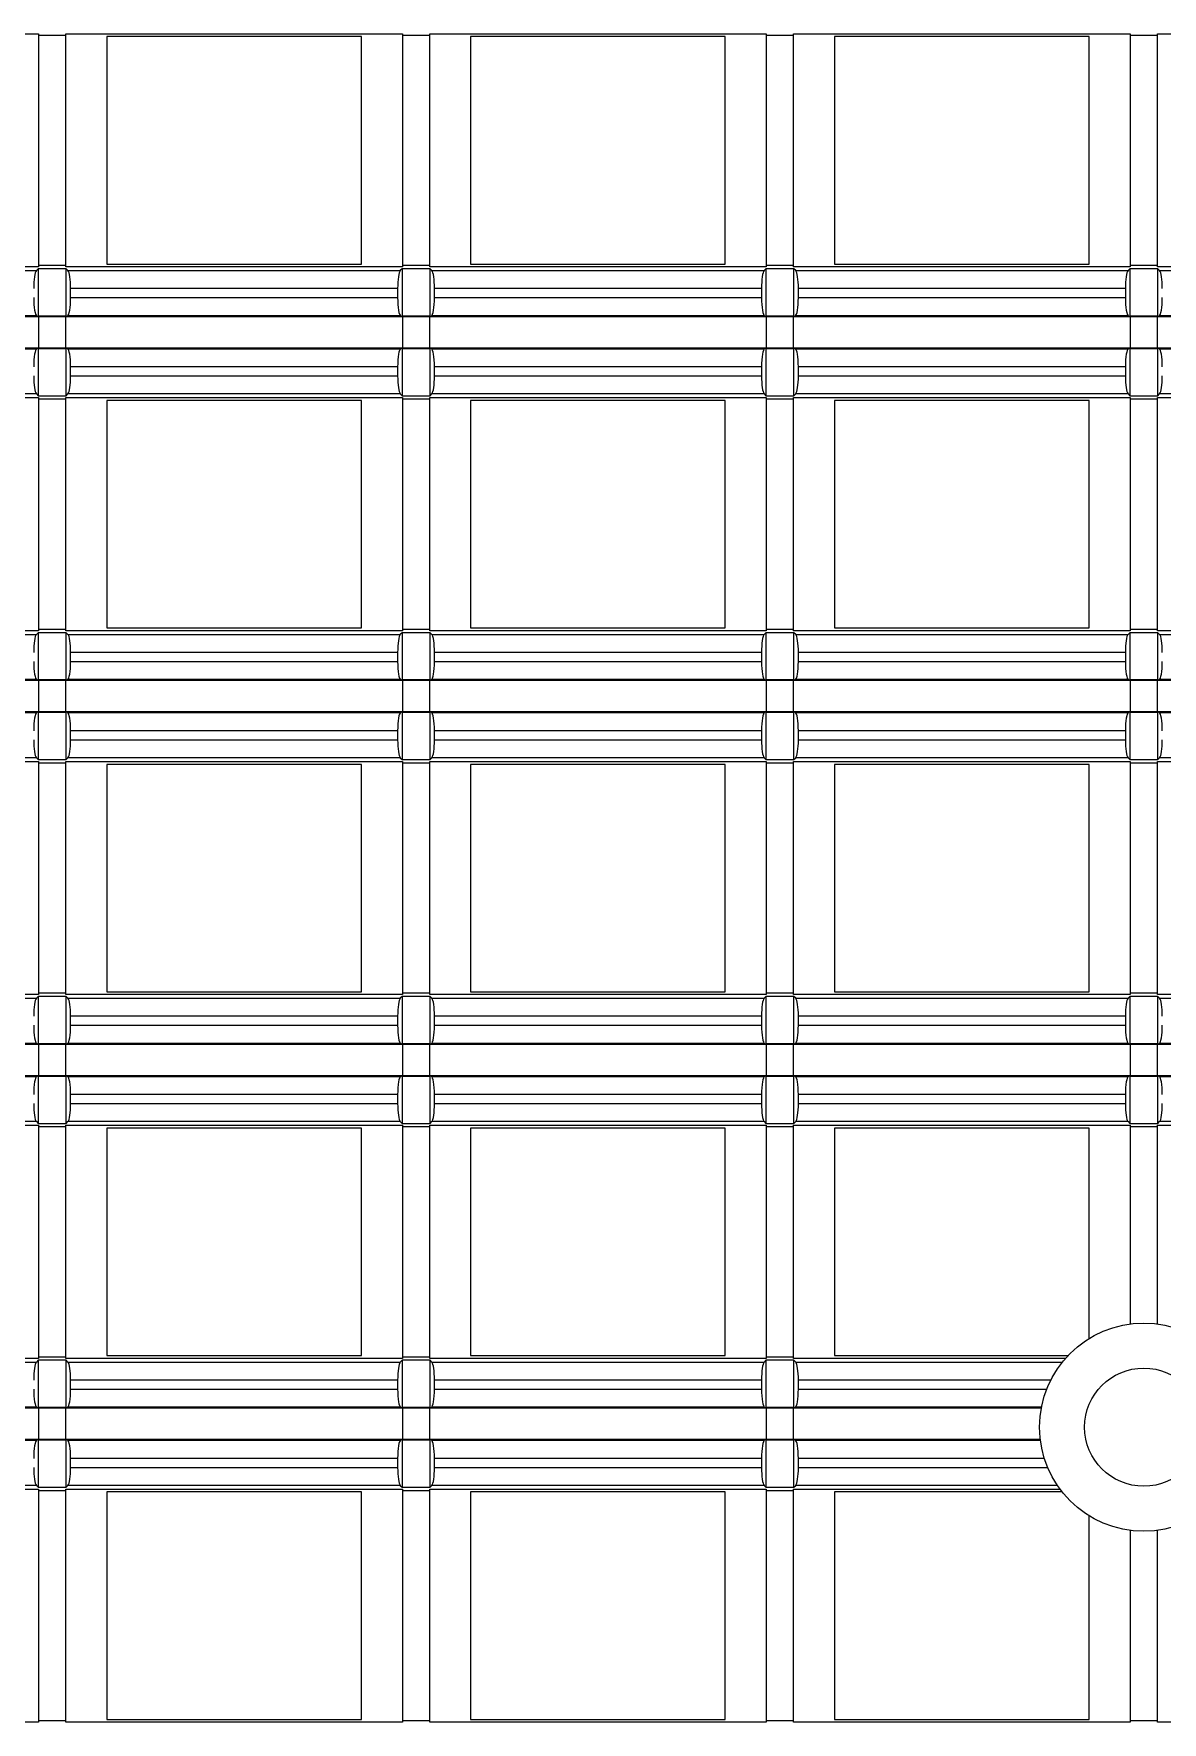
# Model space of a CAD drawing. Header units: inches. Extents: x 0 to 653, y 0 to 346.
# Drawn here: x 51.72 to 64.12, y 224.1 to 242.66 of the extents above; entities that cross this region are included whole.
import ezdxf

# ---------------------------------------------------------------- set-up
doc = ezdxf.new("R2010")
doc.units = ezdxf.units.IN
doc.header["$LTSCALE"] = 35.925693
doc.header["$MEASUREMENT"] = 0
doc.layers.get('0').update_dxf_attribs({"linetype": 'CONTINUOUS'})
doc.layers.add('2', color=7, linetype='CONTINUOUS')
doc.layers.add('71', color=7, linetype='CONTINUOUS')

msp = doc.modelspace()

# ---------------------------------------------------------------- linework, layer by layer
at = {"color": 3, "linetype": 'Continuous'}
msp.add_circle((63.922, 227.344), 0.65, dxfattribs=at)
at = {"layer": '2', "color": 132, "linetype": 'Continuous', "true_color": 0x00cccc}
for p, q in [((48.073, 242.663), (51.773, 242.663)), ((51.773, 242.663), (51.773, 240.1)), ((52.073, 242.645), (51.773, 242.645)), ((52.073, 240.1), (52.073, 242.663)), ((52.073, 242.663), (55.773, 242.663)), ((52.523, 242.631), (52.523, 240.131)), ((55.323, 242.631), (52.523, 242.631)), ((55.323, 240.131), (55.323, 242.631)), ((55.773, 242.663), (55.773, 240.1)), ((56.073, 242.645), (55.773, 242.645)), ((56.073, 240.1), (56.073, 242.663)), ((56.073, 242.663), (59.772, 242.663)), ((56.522, 242.631), (56.522, 240.131)), ((59.322, 242.631), (56.522, 242.631)), ((59.322, 240.131), (59.322, 242.631)), ((59.772, 242.663), (59.772, 240.1)), ((60.072, 242.645), (59.772, 242.645)), ((60.072, 240.1), (60.072, 242.663)), ((60.072, 242.663), (63.772, 242.663)), ((60.522, 242.631), (60.522, 240.131)), ((63.322, 242.631), (60.522, 242.631)), ((63.322, 240.131), (63.322, 242.631)), ((63.772, 242.663), (63.772, 240.1)), ((64.072, 242.645), (63.772, 242.645)), ((64.072, 240.1), (64.072, 242.663)), ((64.072, 242.663), (67.772, 242.663)), ((51.773, 240.1), (48.073, 240.1)), ((48.096, 240.059), (51.749, 240.059)), ((51.773, 240.082), (51.749, 240.059)), ((51.773, 240.118), (52.073, 240.118)), ((51.773, 239.559), (51.773, 240.082)), ((51.773, 240.082), (52.073, 240.082)), ((55.773, 240.1), (52.073, 240.1)), ((52.073, 240.082), (52.073, 239.559)), ((52.096, 240.059), (52.073, 240.082)), ((52.096, 240.059), (55.749, 240.059)), ((52.523, 240.131), (55.323, 240.131)), ((55.773, 240.082), (55.749, 240.059)), ((55.773, 240.118), (56.073, 240.118)), ((55.773, 239.559), (55.773, 240.082)), ((55.773, 240.082), (56.073, 240.082)), ((59.772, 240.1), (56.073, 240.1)), ((56.073, 240.082), (56.073, 239.559)), ((56.096, 240.059), (56.073, 240.082)), ((56.096, 240.059), (59.749, 240.059)), ((56.522, 240.131), (59.322, 240.131)), ((59.772, 240.082), (59.749, 240.059)), ((59.772, 240.118), (60.072, 240.118)), ((59.772, 239.559), (59.772, 240.082)), ((59.772, 240.082), (60.072, 240.082)), ((63.772, 240.1), (60.072, 240.1)), ((60.072, 240.082), (60.072, 239.559)), ((60.096, 240.059), (60.072, 240.082)), ((60.096, 240.059), (63.749, 240.059)), ((60.522, 240.131), (63.322, 240.131)), ((63.772, 240.082), (63.749, 240.059)), ((63.772, 240.118), (64.072, 240.118)), ((63.772, 239.559), (63.772, 240.082)), ((63.772, 240.082), (64.072, 240.082)), ((67.772, 240.1), (64.072, 240.1)), ((64.072, 240.082), (64.072, 239.559)), ((64.096, 240.059), (64.072, 240.082)), ((64.096, 240.059), (67.749, 240.059)), ((52.125, 239.762), (52.125, 239.862)), ((55.72, 239.862), (52.125, 239.862)), ((55.72, 239.862), (55.72, 239.762)), ((56.125, 239.762), (56.125, 239.862)), ((59.72, 239.862), (56.125, 239.862)), ((59.72, 239.862), (59.72, 239.762)), ((60.125, 239.762), (60.125, 239.862)), ((63.72, 239.862), (60.125, 239.862)), ((63.72, 239.862), (63.72, 239.762)), ((52.125, 239.762), (55.72, 239.762)), ((56.125, 239.762), (59.72, 239.762)), ((60.125, 239.762), (63.72, 239.762)), ((48.073, 239.555), (51.773, 239.555)), ((51.754, 239.562), (48.091, 239.562)), ((51.754, 239.562), (51.773, 239.559)), ((52.073, 239.559), (51.773, 239.559)), ((51.773, 239.555), (51.773, 239.207)), ((52.073, 239.552), (51.773, 239.552)), ((52.073, 239.559), (52.091, 239.562)), ((52.073, 239.207), (52.073, 239.555)), ((52.073, 239.555), (55.773, 239.555)), ((55.754, 239.562), (52.091, 239.562)), ((55.754, 239.562), (55.773, 239.559)), ((56.073, 239.559), (55.773, 239.559)), ((55.773, 239.555), (55.773, 239.207)), ((56.073, 239.552), (55.773, 239.552)), ((56.073, 239.559), (56.091, 239.562)), ((56.073, 239.207), (56.073, 239.555)), ((56.073, 239.555), (59.772, 239.555)), ((59.754, 239.562), (56.091, 239.562)), ((59.754, 239.562), (59.772, 239.559)), ((60.072, 239.559), (59.772, 239.559)), ((59.772, 239.555), (59.772, 239.207)), ((60.072, 239.552), (59.772, 239.552)), ((60.072, 239.559), (60.091, 239.562)), ((60.072, 239.207), (60.072, 239.555)), ((60.072, 239.555), (63.772, 239.555)), ((63.754, 239.562), (60.091, 239.562)), ((63.754, 239.562), (63.772, 239.559)), ((64.072, 239.559), (63.772, 239.559)), ((63.772, 239.555), (63.772, 239.207)), ((64.072, 239.552), (63.772, 239.552)), ((64.072, 239.559), (64.091, 239.562)), ((64.072, 239.207), (64.072, 239.555)), ((64.072, 239.555), (67.772, 239.555)), ((67.754, 239.562), (64.091, 239.562)), ((51.773, 239.207), (48.073, 239.207)), ((48.091, 239.2), (51.754, 239.2)), ((51.773, 239.204), (51.754, 239.2)), ((51.773, 239.211), (52.073, 239.211)), ((51.773, 238.68), (51.773, 239.204)), ((51.773, 239.204), (52.073, 239.204)), ((55.773, 239.207), (52.073, 239.207)), ((52.073, 239.204), (52.073, 238.68)), ((52.091, 239.2), (52.073, 239.204)), ((52.091, 239.2), (55.754, 239.2)), ((55.773, 239.204), (55.754, 239.2)), ((55.773, 239.211), (56.073, 239.211)), ((55.773, 238.68), (55.773, 239.204)), ((55.773, 239.204), (56.073, 239.204)), ((59.772, 239.207), (56.073, 239.207)), ((56.073, 239.204), (56.073, 238.68)), ((56.091, 239.2), (56.073, 239.204)), ((56.091, 239.2), (59.754, 239.2)), ((59.772, 239.204), (59.754, 239.2)), ((59.772, 239.211), (60.072, 239.211)), ((59.772, 238.68), (59.772, 239.204)), ((59.772, 239.204), (60.072, 239.204)), ((63.772, 239.207), (60.072, 239.207)), ((60.072, 239.204), (60.072, 238.68)), ((60.091, 239.2), (60.072, 239.204)), ((60.091, 239.2), (63.754, 239.2)), ((63.772, 239.204), (63.754, 239.2)), ((63.772, 239.211), (64.072, 239.211)), ((63.772, 238.68), (63.772, 239.204)), ((63.772, 239.204), (64.072, 239.204)), ((67.772, 239.207), (64.072, 239.207)), ((64.072, 239.204), (64.072, 238.68)), ((64.091, 239.2), (64.072, 239.204)), ((64.091, 239.2), (67.754, 239.2)), ((52.125, 238.901), (52.125, 239)), ((55.72, 239), (52.125, 239)), ((52.125, 238.901), (55.72, 238.901)), ((55.72, 239), (55.72, 238.901)), ((56.125, 238.901), (56.125, 239)), ((59.72, 239), (56.125, 239)), ((56.125, 238.901), (59.72, 238.901)), ((59.72, 239), (59.72, 238.901)), ((60.125, 238.901), (60.125, 239)), ((63.72, 239), (60.125, 239)), ((60.125, 238.901), (63.72, 238.901)), ((63.72, 239), (63.72, 238.901)), ((48.073, 238.663), (51.773, 238.663)), ((51.749, 238.704), (48.096, 238.704)), ((51.749, 238.704), (51.773, 238.68)), ((52.073, 238.68), (51.773, 238.68)), ((51.773, 238.663), (51.773, 236.1)), ((52.073, 238.645), (51.773, 238.645)), ((52.073, 238.68), (52.096, 238.704)), ((52.073, 236.1), (52.073, 238.663)), ((52.073, 238.663), (55.773, 238.663)), ((55.749, 238.704), (52.096, 238.704)), ((52.523, 238.631), (52.523, 236.131)), ((55.323, 238.631), (52.523, 238.631)), ((55.323, 236.131), (55.323, 238.631)), ((55.749, 238.704), (55.773, 238.68)), ((56.073, 238.68), (55.773, 238.68)), ((55.773, 238.663), (55.773, 236.1)), ((56.073, 238.645), (55.773, 238.645)), ((56.073, 238.68), (56.096, 238.704)), ((56.073, 236.1), (56.073, 238.663)), ((56.073, 238.663), (59.772, 238.663)), ((59.749, 238.704), (56.096, 238.704)), ((56.522, 238.631), (56.522, 236.131)), ((59.322, 238.631), (56.522, 238.631)), ((59.322, 236.131), (59.322, 238.631)), ((59.749, 238.704), (59.772, 238.68)), ((60.072, 238.68), (59.772, 238.68)), ((59.772, 238.663), (59.772, 236.1)), ((60.072, 238.645), (59.772, 238.645)), ((60.072, 238.68), (60.096, 238.704)), ((60.072, 236.1), (60.072, 238.663)), ((60.072, 238.663), (63.772, 238.663)), ((63.749, 238.704), (60.096, 238.704)), ((60.522, 238.631), (60.522, 236.131)), ((63.322, 238.631), (60.522, 238.631)), ((63.322, 236.131), (63.322, 238.631)), ((63.749, 238.704), (63.772, 238.68)), ((64.072, 238.68), (63.772, 238.68)), ((63.772, 238.663), (63.772, 236.1)), ((64.072, 238.645), (63.772, 238.645)), ((64.072, 238.68), (64.096, 238.704)), ((64.072, 236.1), (64.072, 238.663)), ((64.072, 238.663), (67.772, 238.663)), ((67.749, 238.704), (64.096, 238.704)), ((51.773, 236.118), (52.073, 236.118)), ((52.523, 236.131), (55.323, 236.131)), ((55.773, 236.118), (56.073, 236.118)), ((56.522, 236.131), (59.322, 236.131)), ((59.772, 236.118), (60.072, 236.118)), ((60.522, 236.131), (63.322, 236.131)), ((63.772, 236.118), (64.072, 236.118)), ((51.773, 236.1), (48.073, 236.1)), ((48.096, 236.059), (51.749, 236.059)), ((51.773, 236.082), (51.749, 236.059)), ((51.773, 235.559), (51.773, 236.082)), ((51.773, 236.082), (52.073, 236.082)), ((55.773, 236.1), (52.073, 236.1)), ((52.073, 236.082), (52.073, 235.559)), ((52.096, 236.059), (52.073, 236.082)), ((52.096, 236.059), (55.749, 236.059)), ((55.773, 236.082), (55.749, 236.059)), ((55.773, 235.559), (55.773, 236.082)), ((55.773, 236.082), (56.073, 236.082)), ((59.772, 236.1), (56.073, 236.1)), ((56.073, 236.082), (56.073, 235.559)), ((56.096, 236.059), (56.073, 236.082)), ((56.096, 236.059), (59.749, 236.059)), ((59.772, 236.082), (59.749, 236.059)), ((59.772, 235.559), (59.772, 236.082)), ((59.772, 236.082), (60.072, 236.082)), ((63.772, 236.1), (60.072, 236.1)), ((60.072, 236.082), (60.072, 235.559)), ((60.096, 236.059), (60.072, 236.082)), ((60.096, 236.059), (63.749, 236.059)), ((63.772, 236.082), (63.749, 236.059)), ((63.772, 235.559), (63.772, 236.082)), ((63.772, 236.082), (64.072, 236.082)), ((67.772, 236.1), (64.072, 236.1)), ((64.072, 236.082), (64.072, 235.559)), ((64.096, 236.059), (64.072, 236.082)), ((64.096, 236.059), (67.749, 236.059)), ((52.125, 235.762), (52.125, 235.862)), ((55.72, 235.862), (52.125, 235.862)), ((52.125, 235.762), (55.72, 235.762)), ((55.72, 235.862), (55.72, 235.762)), ((56.125, 235.762), (56.125, 235.862)), ((59.72, 235.862), (56.125, 235.862)), ((56.125, 235.762), (59.72, 235.762)), ((59.72, 235.862), (59.72, 235.762)), ((60.125, 235.762), (60.125, 235.862)), ((63.72, 235.862), (60.125, 235.862)), ((60.125, 235.762), (63.72, 235.762)), ((63.72, 235.862), (63.72, 235.762)), ((51.754, 235.563), (48.091, 235.563)), ((51.754, 235.563), (51.773, 235.559)), ((52.073, 235.559), (51.773, 235.559)), ((52.073, 235.559), (52.091, 235.563)), ((55.754, 235.563), (52.091, 235.563)), ((55.754, 235.563), (55.773, 235.559)), ((56.073, 235.559), (55.773, 235.559)), ((56.073, 235.559), (56.091, 235.563)), ((59.754, 235.563), (56.091, 235.563)), ((59.754, 235.563), (59.772, 235.559)), ((60.072, 235.559), (59.772, 235.559)), ((60.072, 235.559), (60.091, 235.563)), ((63.754, 235.563), (60.091, 235.563)), ((63.754, 235.563), (63.772, 235.559)), ((64.072, 235.559), (63.772, 235.559)), ((64.072, 235.559), (64.091, 235.563)), ((67.754, 235.563), (64.091, 235.563)), ((48.073, 235.555), (51.773, 235.555)), ((51.773, 235.555), (51.773, 235.207)), ((52.073, 235.552), (51.773, 235.552)), ((52.073, 235.207), (52.073, 235.555)), ((52.073, 235.555), (55.773, 235.555)), ((55.773, 235.555), (55.773, 235.207)), ((56.073, 235.552), (55.773, 235.552)), ((56.073, 235.207), (56.073, 235.555)), ((56.073, 235.555), (59.772, 235.555)), ((59.772, 235.555), (59.772, 235.207)), ((60.072, 235.552), (59.772, 235.552)), ((60.072, 235.207), (60.072, 235.555)), ((60.072, 235.555), (63.772, 235.555)), ((63.772, 235.555), (63.772, 235.207)), ((64.072, 235.552), (63.772, 235.552)), ((64.072, 235.207), (64.072, 235.555)), ((64.072, 235.555), (67.772, 235.555)), ((51.773, 235.207), (48.073, 235.207)), ((48.091, 235.2), (51.754, 235.2)), ((51.773, 235.204), (51.754, 235.2)), ((51.773, 235.211), (52.073, 235.211)), ((51.773, 234.68), (51.773, 235.204)), ((51.773, 235.204), (52.073, 235.204)), ((55.773, 235.207), (52.073, 235.207)), ((52.073, 235.204), (52.073, 234.68)), ((52.091, 235.2), (52.073, 235.204)), ((52.091, 235.2), (55.754, 235.2)), ((55.773, 235.204), (55.754, 235.2)), ((55.773, 235.211), (56.073, 235.211)), ((55.773, 234.68), (55.773, 235.204)), ((55.773, 235.204), (56.073, 235.204)), ((59.772, 235.207), (56.073, 235.207)), ((56.073, 235.204), (56.073, 234.68)), ((56.091, 235.2), (56.073, 235.204)), ((56.091, 235.2), (59.754, 235.2)), ((59.772, 235.204), (59.754, 235.2)), ((59.772, 235.211), (60.072, 235.211)), ((59.772, 234.68), (59.772, 235.204)), ((59.772, 235.204), (60.072, 235.204)), ((63.772, 235.207), (60.072, 235.207)), ((60.072, 235.204), (60.072, 234.68)), ((60.091, 235.2), (60.072, 235.204)), ((60.091, 235.2), (63.754, 235.2)), ((63.772, 235.204), (63.754, 235.2)), ((63.772, 235.211), (64.072, 235.211)), ((63.772, 234.68), (63.772, 235.204)), ((63.772, 235.204), (64.072, 235.204)), ((67.772, 235.207), (64.072, 235.207)), ((64.072, 235.204), (64.072, 234.68)), ((64.091, 235.2), (64.072, 235.204)), ((64.091, 235.2), (67.754, 235.2)), ((52.125, 234.901), (52.125, 235)), ((55.72, 235), (52.125, 235)), ((55.72, 235), (55.72, 234.901)), ((56.125, 234.901), (56.125, 235)), ((59.72, 235), (56.125, 235)), ((59.72, 235), (59.72, 234.901)), ((60.125, 234.901), (60.125, 235)), ((63.72, 235), (60.125, 235)), ((63.72, 235), (63.72, 234.901)), ((52.125, 234.901), (55.72, 234.901)), ((56.125, 234.901), (59.72, 234.901)), ((60.125, 234.901), (63.72, 234.901)), ((48.073, 234.663), (51.773, 234.663)), ((51.749, 234.704), (48.096, 234.704)), ((51.749, 234.704), (51.773, 234.68)), ((52.073, 234.68), (51.773, 234.68)), ((51.773, 234.663), (51.773, 232.1)), ((52.073, 234.645), (51.773, 234.645)), ((52.073, 234.68), (52.096, 234.704)), ((52.073, 232.1), (52.073, 234.663)), ((52.073, 234.663), (55.773, 234.663)), ((55.749, 234.704), (52.096, 234.704)), ((52.523, 234.631), (52.523, 232.131)), ((55.323, 234.631), (52.523, 234.631)), ((55.323, 232.131), (55.323, 234.631)), ((55.749, 234.704), (55.773, 234.68)), ((56.073, 234.68), (55.773, 234.68)), ((55.773, 234.663), (55.773, 232.1)), ((56.073, 234.645), (55.773, 234.645)), ((56.073, 234.68), (56.096, 234.704)), ((56.073, 232.1), (56.073, 234.663)), ((56.073, 234.663), (59.772, 234.663)), ((59.749, 234.704), (56.096, 234.704)), ((56.522, 234.631), (56.522, 232.131)), ((59.322, 234.631), (56.522, 234.631)), ((59.322, 232.131), (59.322, 234.631)), ((59.749, 234.704), (59.772, 234.68)), ((60.072, 234.68), (59.772, 234.68)), ((59.772, 234.663), (59.772, 232.1)), ((60.072, 234.645), (59.772, 234.645)), ((60.072, 234.68), (60.096, 234.704)), ((60.072, 232.1), (60.072, 234.663)), ((60.072, 234.663), (63.772, 234.663)), ((63.749, 234.704), (60.096, 234.704)), ((60.522, 234.631), (60.522, 232.131)), ((63.322, 234.631), (60.522, 234.631)), ((63.322, 232.131), (63.322, 234.631)), ((63.749, 234.704), (63.772, 234.68)), ((64.072, 234.68), (63.772, 234.68)), ((63.772, 234.663), (63.772, 232.1)), ((64.072, 234.645), (63.772, 234.645)), ((64.072, 234.68), (64.096, 234.704)), ((64.072, 232.1), (64.072, 234.663)), ((64.072, 234.663), (67.772, 234.663)), ((67.749, 234.704), (64.096, 234.704)), ((51.773, 232.1), (48.073, 232.1)), ((48.096, 232.059), (51.749, 232.059)), ((51.773, 232.083), (51.749, 232.059)), ((51.773, 232.118), (52.073, 232.118)), ((51.773, 231.559), (51.773, 232.083)), ((51.773, 232.083), (52.073, 232.083)), ((55.773, 232.1), (52.073, 232.1)), ((52.073, 232.083), (52.073, 231.559)), ((52.096, 232.059), (52.073, 232.083)), ((52.096, 232.059), (55.749, 232.059)), ((52.523, 232.131), (55.323, 232.131)), ((55.773, 232.083), (55.749, 232.059)), ((55.773, 232.118), (56.073, 232.118)), ((55.773, 231.559), (55.773, 232.083)), ((55.773, 232.083), (56.073, 232.083)), ((59.772, 232.1), (56.073, 232.1)), ((56.073, 232.083), (56.073, 231.559)), ((56.096, 232.059), (56.073, 232.083)), ((56.096, 232.059), (59.749, 232.059)), ((56.522, 232.131), (59.322, 232.131)), ((59.772, 232.083), (59.749, 232.059)), ((59.772, 232.118), (60.072, 232.118)), ((59.772, 231.559), (59.772, 232.083)), ((59.772, 232.083), (60.072, 232.083)), ((63.772, 232.1), (60.072, 232.1)), ((60.072, 232.083), (60.072, 231.559)), ((60.096, 232.059), (60.072, 232.083)), ((60.096, 232.059), (63.749, 232.059)), ((60.522, 232.131), (63.322, 232.131)), ((63.772, 232.083), (63.749, 232.059)), ((63.772, 232.118), (64.072, 232.118)), ((63.772, 231.559), (63.772, 232.083)), ((63.772, 232.083), (64.072, 232.083)), ((67.772, 232.1), (64.072, 232.1)), ((64.072, 232.083), (64.072, 231.559)), ((64.096, 232.059), (64.072, 232.083)), ((64.096, 232.059), (67.749, 232.059)), ((52.125, 231.762), (52.125, 231.862)), ((55.72, 231.862), (52.125, 231.862)), ((55.72, 231.862), (55.72, 231.762)), ((56.125, 231.762), (56.125, 231.862)), ((59.72, 231.862), (56.125, 231.862)), ((59.72, 231.862), (59.72, 231.762)), ((60.125, 231.762), (60.125, 231.862)), ((63.72, 231.862), (60.125, 231.862)), ((63.72, 231.862), (63.72, 231.762)), ((52.125, 231.762), (55.72, 231.762)), ((56.125, 231.762), (59.72, 231.762)), ((60.125, 231.762), (63.72, 231.762)), ((48.073, 231.555), (51.773, 231.555)), ((51.754, 231.563), (48.091, 231.563)), ((51.754, 231.563), (51.773, 231.559)), ((52.073, 231.559), (51.773, 231.559)), ((51.773, 231.555), (51.773, 231.208)), ((52.073, 231.552), (51.773, 231.552)), ((52.073, 231.559), (52.091, 231.563)), ((52.073, 231.208), (52.073, 231.555)), ((52.073, 231.555), (55.773, 231.555)), ((55.754, 231.563), (52.091, 231.563)), ((55.754, 231.563), (55.773, 231.559)), ((56.073, 231.559), (55.773, 231.559)), ((55.773, 231.555), (55.773, 231.208)), ((56.073, 231.552), (55.773, 231.552)), ((56.073, 231.559), (56.091, 231.563)), ((56.073, 231.208), (56.073, 231.555)), ((56.073, 231.555), (59.772, 231.555)), ((59.754, 231.563), (56.091, 231.563)), ((59.754, 231.563), (59.772, 231.559)), ((60.072, 231.559), (59.772, 231.559)), ((59.772, 231.555), (59.772, 231.208)), ((60.072, 231.552), (59.772, 231.552)), ((60.072, 231.559), (60.091, 231.563)), ((60.072, 231.208), (60.072, 231.555)), ((60.072, 231.555), (63.772, 231.555)), ((63.754, 231.563), (60.091, 231.563)), ((63.754, 231.563), (63.772, 231.559)), ((64.072, 231.559), (63.772, 231.559)), ((63.772, 231.555), (63.772, 231.208)), ((64.072, 231.552), (63.772, 231.552)), ((64.072, 231.559), (64.091, 231.563)), ((64.072, 231.208), (64.072, 231.555)), ((64.072, 231.555), (67.772, 231.555)), ((67.754, 231.563), (64.091, 231.563)), ((51.773, 231.208), (48.073, 231.208)), ((48.091, 231.2), (51.754, 231.2)), ((51.773, 231.204), (51.754, 231.2)), ((51.773, 231.211), (52.073, 231.211)), ((51.773, 230.68), (51.773, 231.204)), ((51.773, 231.204), (52.073, 231.204)), ((55.773, 231.208), (52.073, 231.208)), ((52.073, 231.204), (52.073, 230.68)), ((52.091, 231.2), (52.073, 231.204)), ((52.091, 231.2), (55.754, 231.2)), ((55.773, 231.204), (55.754, 231.2)), ((55.773, 231.211), (56.073, 231.211)), ((55.773, 230.68), (55.773, 231.204)), ((55.773, 231.204), (56.073, 231.204)), ((59.772, 231.208), (56.073, 231.208)), ((56.073, 231.204), (56.073, 230.68)), ((56.091, 231.2), (56.073, 231.204)), ((56.091, 231.2), (59.754, 231.2)), ((59.772, 231.204), (59.754, 231.2)), ((59.772, 231.211), (60.072, 231.211)), ((59.772, 230.68), (59.772, 231.204)), ((59.772, 231.204), (60.072, 231.204)), ((63.772, 231.208), (60.072, 231.208)), ((60.072, 231.204), (60.072, 230.68)), ((60.091, 231.2), (60.072, 231.204)), ((60.091, 231.2), (63.754, 231.2)), ((63.772, 231.204), (63.754, 231.2)), ((63.772, 231.211), (64.072, 231.211)), ((63.772, 230.68), (63.772, 231.204)), ((63.772, 231.204), (64.072, 231.204)), ((67.772, 231.208), (64.072, 231.208)), ((64.072, 231.204), (64.072, 230.68)), ((64.091, 231.2), (64.072, 231.204)), ((64.091, 231.2), (67.754, 231.2)), ((52.125, 230.901), (52.125, 231)), ((55.72, 231), (52.125, 231)), ((55.72, 231), (55.72, 230.901)), ((56.125, 230.901), (56.125, 231)), ((59.72, 231), (56.125, 231)), ((59.72, 231), (59.72, 230.901)), ((60.125, 230.901), (60.125, 231)), ((63.72, 231), (60.125, 231)), ((63.72, 231), (63.72, 230.901)), ((52.125, 230.901), (55.72, 230.901)), ((56.125, 230.901), (59.72, 230.901)), ((60.125, 230.901), (63.72, 230.901)), ((48.073, 230.663), (51.773, 230.663)), ((51.749, 230.704), (48.096, 230.704)), ((51.749, 230.704), (51.773, 230.68)), ((52.073, 230.68), (51.773, 230.68)), ((51.773, 230.663), (51.773, 228.1)), ((52.073, 230.645), (51.773, 230.645)), ((52.073, 230.68), (52.096, 230.704)), ((52.073, 228.1), (52.073, 230.663)), ((52.073, 230.663), (55.773, 230.663)), ((55.749, 230.704), (52.096, 230.704)), ((52.523, 230.631), (52.523, 228.132)), ((55.323, 230.631), (52.523, 230.631)), ((55.323, 228.132), (55.323, 230.631)), ((55.749, 230.704), (55.773, 230.68)), ((56.073, 230.68), (55.773, 230.68)), ((55.773, 230.663), (55.773, 228.1)), ((56.073, 230.645), (55.773, 230.645)), ((56.073, 230.68), (56.096, 230.704)), ((56.073, 228.1), (56.073, 230.663)), ((56.073, 230.663), (59.772, 230.663)), ((59.749, 230.704), (56.096, 230.704)), ((56.522, 230.631), (56.522, 228.132)), ((59.322, 230.631), (56.522, 230.631)), ((59.322, 228.132), (59.322, 230.631)), ((59.749, 230.704), (59.772, 230.68)), ((60.072, 230.68), (59.772, 230.68)), ((59.772, 230.663), (59.772, 228.1)), ((60.072, 230.645), (59.772, 230.645)), ((60.072, 230.68), (60.096, 230.704)), ((60.072, 228.1), (60.072, 230.663)), ((60.072, 230.663), (63.772, 230.663)), ((63.749, 230.704), (60.096, 230.704)), ((60.522, 230.631), (60.522, 228.132)), ((63.322, 230.631), (60.522, 230.631)), ((63.322, 228.319), (63.322, 230.631)), ((63.749, 230.704), (63.772, 230.68)), ((64.072, 230.68), (63.772, 230.68)), ((63.772, 230.663), (63.772, 228.479)), ((64.072, 230.645), (63.772, 230.645)), ((64.072, 230.68), (64.096, 230.704)), ((64.072, 228.479), (64.072, 230.663)), ((64.072, 230.663), (67.772, 230.663)), ((67.749, 230.704), (64.096, 230.704)), ((52.523, 228.132), (55.323, 228.132)), ((56.522, 228.132), (59.322, 228.132)), ((60.522, 228.132), (63.091, 228.132)), ((51.773, 228.1), (48.073, 228.1)), ((48.096, 228.059), (51.749, 228.059)), ((51.773, 228.083), (51.749, 228.059)), ((51.773, 228.118), (52.073, 228.118)), ((51.773, 227.559), (51.773, 228.083)), ((51.773, 228.083), (52.073, 228.083)), ((55.773, 228.1), (52.073, 228.1)), ((52.073, 228.083), (52.073, 227.559)), ((52.096, 228.059), (52.073, 228.083)), ((52.096, 228.059), (55.749, 228.059)), ((55.773, 228.083), (55.749, 228.059)), ((55.773, 228.118), (56.073, 228.118)), ((55.773, 227.559), (55.773, 228.083)), ((55.773, 228.083), (56.073, 228.083)), ((59.772, 228.1), (56.073, 228.1)), ((56.073, 228.083), (56.073, 227.559)), ((56.096, 228.059), (56.073, 228.083)), ((56.096, 228.059), (59.749, 228.059)), ((59.772, 228.083), (59.749, 228.059)), ((59.772, 228.118), (60.072, 228.118)), ((59.772, 227.559), (59.772, 228.083)), ((59.772, 228.083), (60.072, 228.083)), ((63.062, 228.1), (60.072, 228.1)), ((60.072, 228.083), (60.072, 227.559)), ((60.096, 228.059), (60.072, 228.083)), ((60.096, 228.059), (63.028, 228.059)), ((52.125, 227.763), (52.125, 227.862)), ((55.72, 227.862), (52.125, 227.862)), ((52.125, 227.763), (55.72, 227.763)), ((55.72, 227.862), (55.72, 227.763)), ((56.125, 227.763), (56.125, 227.862)), ((59.72, 227.862), (56.125, 227.862)), ((56.125, 227.763), (59.72, 227.763)), ((59.72, 227.862), (59.72, 227.763)), ((60.125, 227.763), (60.125, 227.862)), ((62.901, 227.862), (60.125, 227.862)), ((60.125, 227.763), (62.856, 227.763)), ((48.073, 227.556), (51.773, 227.556)), ((51.754, 227.563), (48.091, 227.563)), ((51.754, 227.563), (51.773, 227.559)), ((52.073, 227.559), (51.773, 227.559)), ((51.773, 227.556), (51.773, 227.208)), ((52.073, 227.552), (51.773, 227.552)), ((52.073, 227.559), (52.091, 227.563)), ((52.073, 227.208), (52.073, 227.556)), ((52.073, 227.556), (55.773, 227.556)), ((55.754, 227.563), (52.091, 227.563)), ((55.754, 227.563), (55.773, 227.559)), ((56.073, 227.559), (55.773, 227.559)), ((55.773, 227.556), (55.773, 227.208)), ((56.073, 227.552), (55.773, 227.552)), ((56.073, 227.559), (56.091, 227.563)), ((56.073, 227.208), (56.073, 227.556)), ((56.073, 227.556), (59.772, 227.556)), ((59.754, 227.563), (56.091, 227.563)), ((59.754, 227.563), (59.772, 227.559)), ((60.072, 227.559), (59.772, 227.559)), ((59.772, 227.556), (59.772, 227.208)), ((60.072, 227.552), (59.772, 227.552)), ((60.072, 227.559), (60.091, 227.563)), ((60.072, 227.208), (60.072, 227.556)), ((60.072, 227.556), (62.797, 227.556)), ((62.798, 227.563), (60.091, 227.563)), ((51.773, 227.208), (48.073, 227.208)), ((51.773, 227.204), (51.754, 227.2)), ((51.773, 227.211), (52.073, 227.211)), ((51.773, 226.68), (51.773, 227.204)), ((51.773, 227.204), (52.073, 227.204)), ((55.773, 227.208), (52.073, 227.208)), ((52.073, 227.204), (52.073, 226.68)), ((52.091, 227.2), (52.073, 227.204)), ((55.773, 227.204), (55.754, 227.2)), ((55.773, 227.211), (56.073, 227.211)), ((55.773, 226.68), (55.773, 227.204)), ((55.773, 227.204), (56.073, 227.204)), ((59.772, 227.208), (56.073, 227.208)), ((56.073, 227.204), (56.073, 226.68)), ((56.091, 227.2), (56.073, 227.204)), ((59.772, 227.204), (59.754, 227.2)), ((59.772, 227.211), (60.072, 227.211)), ((59.772, 226.68), (59.772, 227.204)), ((59.772, 227.204), (60.072, 227.204)), ((62.785, 227.208), (60.072, 227.208)), ((60.072, 227.204), (60.072, 226.68)), ((60.091, 227.2), (60.072, 227.204)), ((48.091, 227.2), (51.754, 227.2)), ((52.091, 227.2), (55.754, 227.2)), ((56.091, 227.2), (59.754, 227.2)), ((60.091, 227.2), (62.786, 227.2)), ((52.125, 226.901), (52.125, 227.001)), ((55.72, 227.001), (52.125, 227.001)), ((52.125, 226.901), (55.72, 226.901)), ((55.72, 227.001), (55.72, 226.901)), ((56.125, 226.901), (56.125, 227.001)), ((59.72, 227.001), (56.125, 227.001)), ((56.125, 226.901), (59.72, 226.901)), ((59.72, 227.001), (59.72, 226.901)), ((60.125, 226.901), (60.125, 227.001)), ((62.83, 227.001), (60.125, 227.001)), ((60.125, 226.901), (62.866, 226.901)), ((48.073, 226.663), (51.773, 226.663)), ((51.749, 226.704), (48.096, 226.704)), ((51.749, 226.704), (51.773, 226.68)), ((52.073, 226.68), (51.773, 226.68)), ((51.773, 226.663), (51.773, 224.1)), ((52.073, 226.68), (52.096, 226.704)), ((52.073, 224.1), (52.073, 226.663)), ((52.073, 226.663), (55.773, 226.663)), ((55.749, 226.704), (52.096, 226.704)), ((55.749, 226.704), (55.773, 226.68)), ((56.073, 226.68), (55.773, 226.68)), ((55.773, 226.663), (55.773, 224.1)), ((56.073, 226.68), (56.096, 226.704)), ((56.073, 224.1), (56.073, 226.663)), ((56.073, 226.663), (59.772, 226.663)), ((59.749, 226.704), (56.096, 226.704)), ((59.749, 226.704), (59.772, 226.68)), ((60.072, 226.68), (59.772, 226.68)), ((59.772, 226.663), (59.772, 224.1)), ((60.072, 226.68), (60.096, 226.704)), ((60.072, 224.1), (60.072, 226.663)), ((60.072, 226.663), (63.001, 226.663)), ((62.972, 226.704), (60.096, 226.704)), ((52.073, 226.645), (51.773, 226.645)), ((52.523, 226.632), (52.523, 224.132)), ((55.323, 226.632), (52.523, 226.632)), ((55.323, 224.132), (55.323, 226.632)), ((56.073, 226.645), (55.773, 226.645)), ((56.522, 226.632), (56.522, 224.132)), ((59.322, 226.632), (56.522, 226.632)), ((59.322, 224.132), (59.322, 226.632)), ((60.072, 226.645), (59.772, 226.645)), ((60.522, 226.632), (60.522, 224.132)), ((63.025, 226.632), (60.522, 226.632)), ((63.322, 224.132), (63.322, 226.368)), ((63.772, 226.208), (63.772, 224.1)), ((64.072, 224.1), (64.072, 226.208)), ((51.773, 224.1), (48.073, 224.1)), ((51.773, 224.118), (52.073, 224.118)), ((55.773, 224.1), (52.073, 224.1)), ((52.523, 224.132), (55.323, 224.132)), ((55.773, 224.118), (56.073, 224.118)), ((59.772, 224.1), (56.073, 224.1)), ((56.522, 224.132), (59.322, 224.132)), ((59.772, 224.118), (60.072, 224.118)), ((63.772, 224.1), (60.072, 224.1)), ((60.522, 224.132), (63.322, 224.132)), ((63.772, 224.118), (64.072, 224.118)), ((67.772, 224.1), (64.072, 224.1))]:
    msp.add_line(p, q, dxfattribs=at)
for centre, start_param, end_param in [((51.755, 239.862), 0.174533, 1.570796), ((52.09, 239.862), -1.570796, -0.174533), ((55.755, 239.862), 0.174533, 1.570796), ((56.09, 239.862), -1.570796, -0.174533), ((59.755, 239.862), 0.174533, 1.570796), ((60.09, 239.862), -1.570796, -0.174533), ((63.755, 239.862), 0.174533, 1.570796), ((64.09, 239.862), -1.570796, -0.174533), ((51.755, 239.762), 1.570796, 3.106686), ((52.09, 239.762), -3.106686, -1.570796), ((55.755, 239.762), -4.712389, -3.176499), ((56.09, 239.762), -3.106686, -1.570796), ((59.755, 239.762), -4.712389, -3.176499), ((60.09, 239.762), -3.106686, -1.570796), ((63.755, 239.762), -4.712389, -3.176499), ((64.09, 239.762), -3.106686, -1.570796), ((51.755, 239), 0.034907, 1.570796), ((52.09, 239), -1.570796, -0.034907), ((55.755, 239), 0.034907, 1.570796), ((56.09, 239), -1.570796, -0.034907), ((59.755, 239), 0.034907, 1.570796), ((60.09, 239), -1.570796, -0.034907), ((63.755, 239), 0.034907, 1.570796), ((64.09, 239), -1.570796, -0.034907), ((51.755, 238.901), 1.570796, 2.96706), ((52.09, 238.901), -2.96706, -1.570796), ((55.755, 238.901), -4.712389, -3.316126), ((56.09, 238.901), -2.96706, -1.570796), ((59.755, 238.901), -4.712389, -3.316126), ((60.09, 238.901), -2.96706, -1.570796), ((63.755, 238.901), 1.570796, 2.96706), ((64.09, 238.901), -2.96706, -1.570796), ((51.755, 235.862), 0.174533, 1.570796), ((52.09, 235.862), -1.570796, -0.174533), ((55.755, 235.862), 0.174533, 1.570796), ((56.09, 235.862), -1.570796, -0.174533), ((59.755, 235.862), 0.174533, 1.570796), ((60.09, 235.862), -1.570796, -0.174533), ((63.755, 235.862), 0.174533, 1.570796), ((64.09, 235.862), -1.570796, -0.174533), ((51.755, 235.762), 1.570796, 3.106686), ((52.09, 235.762), -3.106686, -1.570796), ((55.755, 235.762), -4.712389, -3.176499), ((56.09, 235.762), -3.106686, -1.570796), ((59.755, 235.762), 1.570796, 3.106686), ((60.09, 235.762), -3.106686, -1.570796), ((63.755, 235.762), -4.712389, -3.176499), ((64.09, 235.762), -3.106686, -1.570796), ((51.755, 235), 0.034907, 1.570796), ((52.09, 235), -1.570796, -0.034907), ((55.755, 235), 0.034907, 1.570796), ((56.09, 235), -1.570796, -0.034907), ((59.755, 235), 0.034907, 1.570796), ((60.09, 235), -1.570796, -0.034907), ((63.755, 235), 0.034907, 1.570796), ((64.09, 235), -1.570796, -0.034907), ((51.755, 234.901), 1.570796, 2.96706), ((52.09, 234.901), -2.96706, -1.570796), ((55.755, 234.901), -4.712389, -3.316126), ((56.09, 234.901), -2.96706, -1.570796), ((59.755, 234.901), -4.712389, -3.316126), ((60.09, 234.901), -2.96706, -1.570796), ((63.755, 234.901), -4.712389, -3.316126), ((64.09, 234.901), -2.96706, -1.570796), ((51.755, 231.862), 0.174533, 1.570796), ((52.09, 231.862), -1.570796, -0.174533), ((55.755, 231.862), 0.174533, 1.570796), ((56.09, 231.862), -1.570796, -0.174533), ((59.755, 231.862), 0.174533, 1.570796), ((60.09, 231.862), -1.570796, -0.174533), ((63.755, 231.862), 0.174533, 1.570796), ((64.09, 231.862), -1.570796, -0.174533), ((51.755, 231.762), 1.570796, 3.106686), ((52.09, 231.762), -3.106686, -1.570796), ((55.755, 231.762), 1.570796, 3.106686), ((56.09, 231.762), -3.106686, -1.570796), ((59.755, 231.762), 1.570796, 3.106686), ((60.09, 231.762), -3.106686, -1.570796), ((63.755, 231.762), -4.712389, -3.176499), ((64.09, 231.762), -3.106686, -1.570796), ((51.755, 231), 0.034907, 1.570796), ((52.09, 231), -1.570796, -0.034907), ((55.755, 231), 0.034907, 1.570796), ((56.09, 231), -1.570796, -0.034907), ((59.755, 231), 0.034907, 1.570796), ((60.09, 231), -1.570796, -0.034907), ((63.755, 231), 0.034907, 1.570796), ((64.09, 231), -1.570796, -0.034907), ((51.755, 230.901), 1.570796, 2.96706), ((52.09, 230.901), -2.96706, -1.570796), ((55.755, 230.901), -4.712389, -3.316126), ((56.09, 230.901), -2.96706, -1.570796), ((59.755, 230.901), -4.712389, -3.316126), ((60.09, 230.901), -2.96706, -1.570796), ((63.755, 230.901), -4.712389, -3.316126), ((64.09, 230.901), -2.96706, -1.570796), ((51.755, 227.862), 0.174533, 1.570796), ((52.09, 227.862), -1.570796, -0.174533), ((55.755, 227.862), 0.174533, 1.570796), ((56.09, 227.862), -1.570796, -0.174533), ((59.755, 227.862), 0.174533, 1.570796), ((60.09, 227.862), -1.570796, -0.174533), ((51.755, 227.763), 1.570796, 3.106686), ((52.09, 227.763), -3.106686, -1.570796), ((55.755, 227.763), 1.570796, 3.106686), ((56.09, 227.763), -3.106686, -1.570796), ((59.755, 227.763), 1.570796, 3.106686), ((60.09, 227.763), -3.106686, -1.570796), ((51.755, 227.001), 0.034907, 1.570796), ((52.09, 227.001), -1.570796, -0.034907), ((55.755, 227.001), 0.034907, 1.570796), ((56.09, 227.001), -1.570796, -0.034907), ((59.755, 227.001), 0.034907, 1.570796), ((60.09, 227.001), -1.570796, -0.034907), ((51.755, 226.901), 1.570796, 2.96706), ((52.09, 226.901), -2.96706, -1.570796), ((55.755, 226.901), -4.712389, -3.316126), ((56.09, 226.901), -2.96706, -1.570796), ((59.755, 226.901), -4.712389, -3.316126), ((60.09, 226.901), -2.96706, -1.570796)]:
    msp.add_ellipse(centre, major_axis=(0, 0.2), ratio=0.176327, start_param=start_param, end_param=end_param, dxfattribs=at)
at = {"layer": '71', "color": 3, "linetype": 'Continuous'}
msp.add_circle((63.922, 227.344), 1.145, dxfattribs=at)

doc.saveas('drawing.dxf')
